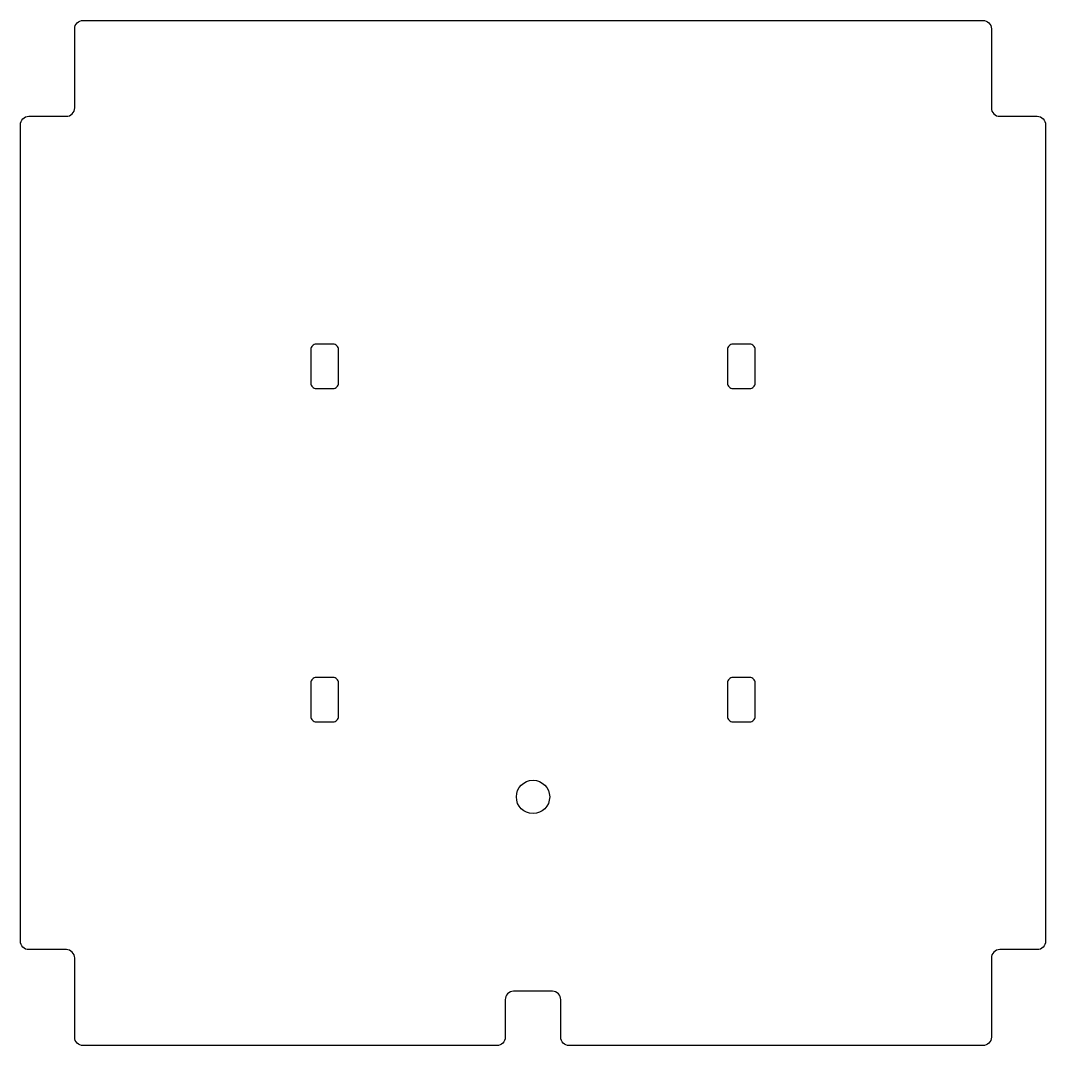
# Model space of a CAD drawing. Header units: millimetres. Extents: x -312 to 57, y -352 to 17.
import ezdxf

# ---------------------------------------------------------------- set-up
doc = ezdxf.new("R2010")
doc.units = ezdxf.units.MM
doc.layers.get('0').update_dxf_attribs({"linetype": 'CONTINUOUS'})

msp = doc.modelspace()

# ---------------------------------------------------------------- linework, layer by layer
for points in [[(-289, -351.5, -0.414214), (-292, -348.5), (-292, -320, 0.414214), (-295, -317), (-308.5, -317, -0.414214), (-311.5, -314), (-311.5, -20, -0.414214), (-308.5, -17), (-295, -17, 0.414214), (-292, -14), (-292, 14.5, -0.414214), (-289, 17.5), (35, 17.5, -0.414214), (38, 14.5), (38, -14, 0.414214), (41, -17), (54.5, -17, -0.414214), (57.5, -20), (57.5, -314, -0.414214), (54.5, -317), (41, -317, 0.414214), (38, -320), (38, -348.5, -0.414214), (35, -351.5), (-114, -351.5, -0.414214), (-117, -348.5), (-117, -335, 0.414214), (-120, -332), (-134, -332, 0.414214), (-137, -335), (-137, -348.5, -0.414214), (-140, -351.5)], [(-197, -113), (-197, -101, 0.414214), (-199, -99), (-205, -99, 0.414214), (-207, -101), (-207, -113, 0.414214), (-205, -115), (-199, -115, 0.414214)], [(-47, -113), (-47, -101, 0.414214), (-49, -99), (-55, -99, 0.414214), (-57, -101), (-57, -113, 0.414214), (-55, -115), (-49, -115, 0.414214)], [(-205, -235), (-199, -235, 0.414214), (-197, -233), (-197, -221, 0.414214), (-199, -219), (-205, -219, 0.414214), (-207, -221), (-207, -233, 0.414214)], [(-47, -233), (-47, -221, 0.414214), (-49, -219), (-55, -219, 0.414214), (-57, -221), (-57, -233, 0.414214), (-55, -235), (-49, -235, 0.414214)]]:
    msp.add_lwpolyline(points, format="xyb", close=True)
msp.add_circle((-127, -262), 6)

doc.saveas('drawing.dxf')
